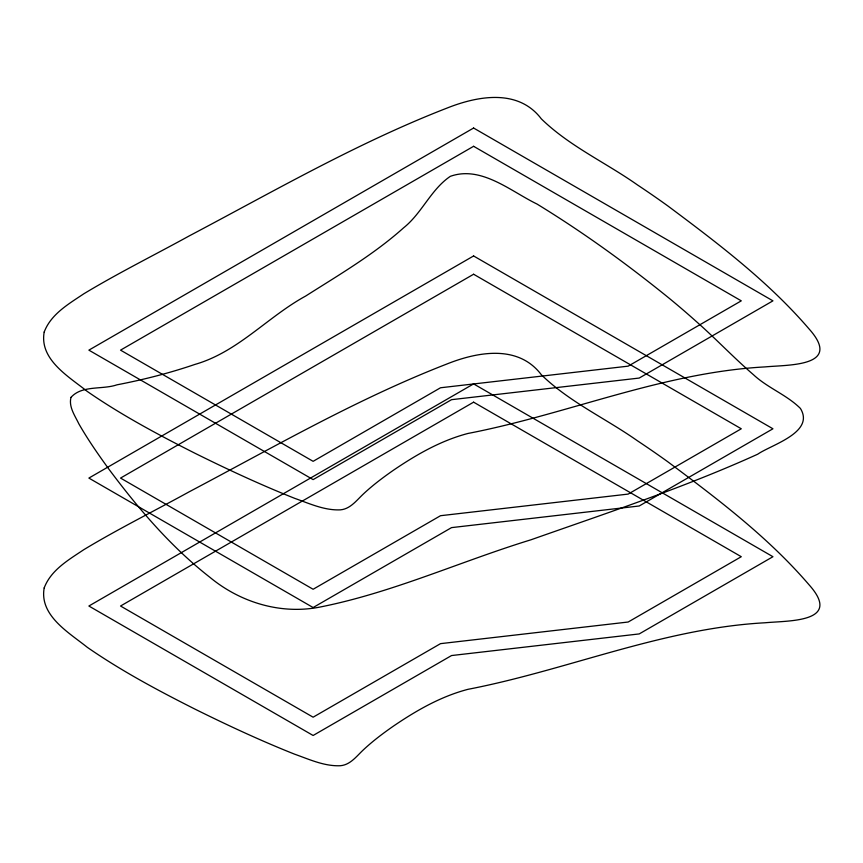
<?xml version="1.0" encoding="UTF-8"?>
<svg xmlns="http://www.w3.org/2000/svg" width="863" height="863" viewBox="0 0 863 863"><rect width="100%" height="100%" fill="white"/><g stroke="black" fill="none" stroke-linecap="round" stroke-linejoin="round"><path stroke-width="1.29" d="M44.186 332.061C39.159 359.709 69.018 376.753 87.346 391.489C121.413 415.049 158.026 434.618 194.962 453.248C227.649 469.429 260.755 484.855 294.661 498.329C309.386 503.517 324.38 510.551 340.346 509.86C350.151 509.051 356.343 500.637 362.945 494.391C372.277 485.589 382.546 477.832 393.064 470.497C416.106 454.758 440.788 440.562 467.983 433.453C567.692 414.197 662.806 372.438 765.028 366.904C788.879 364.661 842.968 366.818 809.009 328.868C768.146 281.316 717.671 243.129 667.649 205.793A1204.112 695.19 0 0 0 637.358 184.865C605.643 162.503 569.353 146.16 541.328 118.867C518.307 88.447 477.778 95.815 446.915 108.123C357.379 142.859 273.97 191.187 189.213 235.923C154.099 255.243 118.134 273.075 83.808 293.798C68.684 303.938 50.928 314.121 44.186 332.061M44.186 587.93C39.159 615.578 69.018 632.633 87.346 647.358C121.413 670.929 158.026 690.486 194.962 709.116C227.649 725.298 260.755 740.724 294.661 754.197C309.386 759.386 324.38 766.42 340.346 765.729C350.151 764.931 356.343 756.506 362.945 750.26C372.277 741.457 382.546 733.701 393.064 726.366C416.106 710.627 440.788 696.43 467.983 689.321C567.692 670.066 662.806 628.307 765.028 622.773C788.879 620.529 842.968 622.687 809.009 584.736C768.146 537.185 717.671 498.997 667.649 461.662A1204.112 695.19 0 0 0 637.358 440.734C605.643 418.372 569.353 402.029 541.328 374.736C518.307 344.315 477.778 351.683 446.915 363.992C357.379 398.728 273.97 447.056 189.213 491.791C154.099 511.123 118.134 528.943 83.808 549.677C68.684 559.807 50.928 569.99 44.186 587.93M70.982 397.39C68.522 406.797 74.952 415.664 78.813 423.755C87.832 439.537 98.22 454.477 108.911 469.17C138.458 508.739 170.885 546.808 209.936 577.336C240.475 602.59 281.36 614.941 320.572 606.937C392.924 592.525 460.637 561.36 530.918 539.807C607.099 512.946 684.025 487.573 757.692 454.208C771.393 444.704 815.168 432.428 800.411 408.426C786.646 394.758 767.649 387.962 753.442 374.704C733.507 357.541 715.459 338.318 695.686 320.971A1204.112 695.19 0 0 0 669.3 298.35C627.239 264.197 583.248 232.32 537.013 204.046C510.713 191.316 481.284 165.318 450.335 176.332C430.864 189.493 421.964 213.204 403.604 227.821C373.862 254.445 339.235 274.725 305.664 296.052C267.508 316.883 237.821 352.126 195.038 364.38C169.558 373.075 143.398 379.731 116.969 384.822C102.298 389.903 82.017 384.92 70.982 397.39M473.604 128.026L88.878 350.141L313.118 479.612L451.554 399.677L639.213 378.059L772.946 300.842L473.604 128.026M473.604 146.3L120.54 350.141L313.118 461.327L440.529 387.767L628.178 366.149L741.285 300.842L473.604 146.3M473.604 255.955L88.878 478.08L313.118 607.541L451.554 527.617L639.213 505.988L772.946 428.782L473.604 255.955M473.604 274.24L120.54 478.08L313.118 589.267L440.529 515.707L628.178 494.089L741.285 428.782L473.604 274.24M473.604 383.895L88.878 606.02L313.118 735.481L451.554 655.546L639.213 633.927L772.946 556.711L473.604 383.895M473.604 402.169L120.54 606.02L313.118 717.196L440.529 643.647L628.178 622.018L741.285 556.711L473.604 402.169"/></g></svg>
